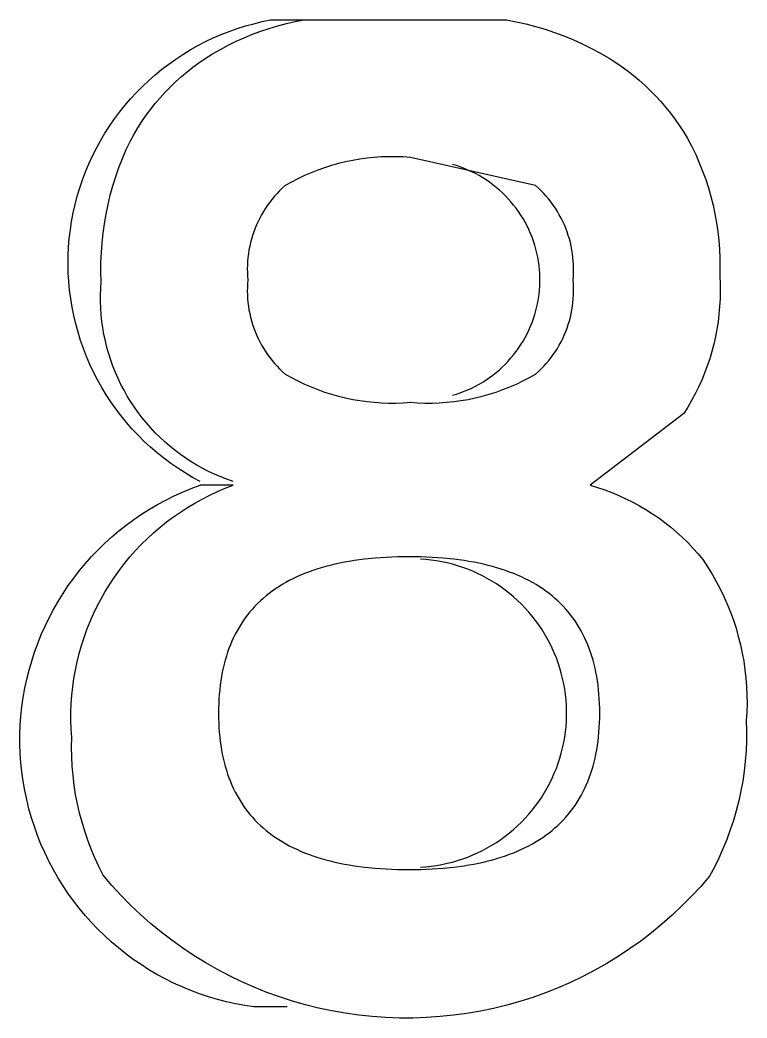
# Model space of a CAD drawing. Header units: millimetres. Extents: x -1480 to 5249, y -840 to 3860.
# Drawn here: x 2449.567 to 2450.886, y 3065.974 to 3067.786 of the extents above; entities that cross this region are included whole.
import ezdxf

# ---------------------------------------------------------------- set-up
doc = ezdxf.new("R2010")
doc.units = ezdxf.units.MM
doc.header["$MEASUREMENT"] = 0
doc.layers.add('Utwórz2D linie widoczne', color=7, linetype='Continuous', true_color=0x000000)

msp = doc.modelspace()

# ---------------------------------------------------------------- linework, layer by layer
at = {"layer": 'Utwórz2D linie widoczne'}
for p, q in [((2450.0065, 3067.7827), (2450.0218, 3067.7858)), ((2450.0218, 3067.7858), (2450.0819, 3067.7858)), ((2450.0661, 3067.7827), (2450.0819, 3067.7858)), ((2450.0819, 3067.7858), (2450.4495, 3067.7858)), ((2450.4495, 3067.7858), (2450.4672, 3067.7824)), ((2449.9466, 3067.765), (2449.9613, 3067.7702)), ((2449.9613, 3067.7702), (2449.9762, 3067.7749)), ((2449.9762, 3067.7749), (2449.9913, 3067.779)), ((2449.9913, 3067.779), (2450.0065, 3067.7827)), ((2450.0041, 3067.7653), (2450.0194, 3067.7705)), ((2450.0194, 3067.7705), (2450.0348, 3067.7751)), ((2450.0348, 3067.7751), (2450.0504, 3067.7791)), ((2450.0504, 3067.7791), (2450.0661, 3067.7827)), ((2450.4672, 3067.7824), (2450.4848, 3067.7785)), ((2450.4848, 3067.7785), (2450.5023, 3067.774)), ((2450.5023, 3067.774), (2450.5196, 3067.7689)), ((2450.5196, 3067.7689), (2450.5367, 3067.7632)), ((2449.9036, 3067.7464), (2449.9177, 3067.7531)), ((2449.9177, 3067.7531), (2449.932, 3067.7593)), ((2449.932, 3067.7593), (2449.9466, 3067.765)), ((2449.9594, 3067.747), (2449.9741, 3067.7536)), ((2449.9741, 3067.7536), (2449.989, 3067.7597)), ((2449.989, 3067.7597), (2450.0041, 3067.7653)), ((2450.5367, 3067.7632), (2450.5536, 3067.7569)), ((2450.5536, 3067.7569), (2450.5703, 3067.7501)), ((2450.5703, 3067.7501), (2450.5868, 3067.7427)), ((2449.8627, 3067.7233), (2449.8761, 3067.7315)), ((2449.8761, 3067.7315), (2449.8897, 3067.7392)), ((2449.8897, 3067.7392), (2449.9036, 3067.7464)), ((2449.9167, 3067.7243), (2449.9307, 3067.7323)), ((2449.9307, 3067.7323), (2449.9449, 3067.7399)), ((2449.9449, 3067.7399), (2449.9594, 3067.747)), ((2450.5868, 3067.7427), (2450.603, 3067.7348)), ((2450.603, 3067.7348), (2450.6189, 3067.7263)), ((2449.837, 3067.7057), (2449.8497, 3067.7147)), ((2449.8497, 3067.7147), (2449.8627, 3067.7233)), ((2449.8919, 3067.7081), (2449.9031, 3067.7158)), ((2449.9031, 3067.7158), (2449.9167, 3067.7243)), ((2450.6189, 3067.7263), (2450.6345, 3067.7173)), ((2450.6345, 3067.7173), (2450.6462, 3067.7098)), ((2449.8125, 3067.6863), (2449.8245, 3067.6962)), ((2449.8245, 3067.6962), (2449.837, 3067.7057)), ((2449.8703, 3067.6917), (2449.8809, 3067.7001)), ((2449.8809, 3067.7001), (2449.8919, 3067.7081)), ((2450.6462, 3067.7098), (2450.6576, 3067.702)), ((2450.6576, 3067.702), (2450.6688, 3067.6939)), ((2450.6688, 3067.6939), (2450.6797, 3067.6853)), ((2449.7894, 3067.6652), (2449.8007, 3067.6759)), ((2449.8007, 3067.6759), (2449.8125, 3067.6863)), ((2449.8498, 3067.6738), (2449.8599, 3067.6829)), ((2449.8599, 3067.6829), (2449.8703, 3067.6917)), ((2450.6797, 3067.6853), (2450.6903, 3067.6765)), ((2450.6903, 3067.6765), (2450.7006, 3067.6672)), ((2449.7784, 3067.6541), (2449.7894, 3067.6652)), ((2449.8306, 3067.6547), (2449.8401, 3067.6644)), ((2449.8401, 3067.6644), (2449.8498, 3067.6738)), ((2450.7006, 3067.6672), (2450.7106, 3067.6577)), ((2450.7106, 3067.6577), (2450.7203, 3067.6478)), ((2449.7576, 3067.6307), (2449.7678, 3067.6426)), ((2449.7678, 3067.6426), (2449.7784, 3067.6541)), ((2449.8127, 3067.6343), (2449.8215, 3067.6446)), ((2449.8215, 3067.6446), (2449.8306, 3067.6547)), ((2450.7203, 3067.6478), (2450.7297, 3067.6376)), ((2449.7479, 3067.6185), (2449.7576, 3067.6307)), ((2449.7962, 3067.6128), (2449.8043, 3067.6237)), ((2449.8043, 3067.6237), (2449.8127, 3067.6343)), ((2450.7297, 3067.6376), (2450.7387, 3067.6271)), ((2450.7387, 3067.6271), (2450.7474, 3067.6163)), ((2449.7297, 3067.5931), (2449.7385, 3067.606)), ((2449.7385, 3067.606), (2449.7479, 3067.6185)), ((2449.7885, 3067.6016), (2449.7962, 3067.6128)), ((2450.7474, 3067.6163), (2450.7557, 3067.6052)), ((2450.7557, 3067.6052), (2450.7636, 3067.5938)), ((2449.7212, 3067.58), (2449.7297, 3067.5931)), ((2449.7742, 3067.5785), (2449.7811, 3067.5902)), ((2449.7811, 3067.5902), (2449.7885, 3067.6016)), ((2450.7636, 3067.5938), (2450.7712, 3067.5822)), ((2449.7058, 3067.5528), (2449.7133, 3067.5665)), ((2449.7133, 3067.5665), (2449.7212, 3067.58)), ((2449.7601, 3067.5507), (2449.7676, 3067.5666)), ((2449.7676, 3067.5666), (2449.7742, 3067.5785)), ((2450.7712, 3067.5822), (2450.7784, 3067.5704)), ((2450.7784, 3067.5704), (2450.7859, 3067.5561)), ((2449.6988, 3067.5388), (2449.7058, 3067.5528)), ((2449.7532, 3067.5345), (2449.7601, 3067.5507)), ((2450.7859, 3067.5561), (2450.793, 3067.5414)), ((2449.6922, 3067.5246), (2449.6988, 3067.5388)), ((2449.7468, 3067.5181), (2449.7532, 3067.5345)), ((2450.1707, 3067.5308), (2450.1578, 3067.5281)), ((2450.1837, 3067.533), (2450.1707, 3067.5308)), ((2450.1967, 3067.5348), (2450.1837, 3067.533)), ((2450.2098, 3067.5362), (2450.1967, 3067.5348)), ((2450.2229, 3067.5371), (2450.2098, 3067.5362)), ((2450.236, 3067.5375), (2450.2229, 3067.5371)), ((2450.2492, 3067.5375), (2450.236, 3067.5375)), ((2450.2623, 3067.5371), (2450.2492, 3067.5375)), ((2450.2754, 3067.5362), (2450.2623, 3067.5371)), ((2450.5026, 3067.485), (2450.2754, 3067.5362)), ((2450.793, 3067.5414), (2450.7995, 3067.5266)), ((2449.6862, 3067.5102), (2449.6922, 3067.5246)), ((2449.741, 3067.5014), (2449.7468, 3067.5181)), ((2450.1075, 3067.5131), (2450.0953, 3067.5083)), ((2450.1199, 3067.5175), (2450.1075, 3067.5131)), ((2450.1324, 3067.5215), (2450.1199, 3067.5175)), ((2450.1451, 3067.525), (2450.1324, 3067.5215)), ((2450.1578, 3067.5281), (2450.1451, 3067.525)), ((2450.3588, 3067.5213), (2450.3515, 3067.5234)), ((2450.3659, 3067.5189), (2450.3588, 3067.5213)), ((2450.3729, 3067.5162), (2450.3659, 3067.5189)), ((2450.3799, 3067.5133), (2450.3729, 3067.5162)), ((2450.3867, 3067.5102), (2450.3799, 3067.5133)), ((2450.7995, 3067.5266), (2450.8056, 3067.5115)), ((2449.6757, 3067.4808), (2449.6807, 3067.4956)), ((2449.6807, 3067.4956), (2449.6862, 3067.5102)), ((2449.7357, 3067.4846), (2449.741, 3067.5014)), ((2450.0713, 3067.4974), (2450.0596, 3067.4914)), ((2450.0832, 3067.5031), (2450.0713, 3067.4974)), ((2450.0953, 3067.5083), (2450.0832, 3067.5031)), ((2450.3935, 3067.5068), (2450.3867, 3067.5102)), ((2450.4001, 3067.5032), (2450.3935, 3067.5068)), ((2450.4066, 3067.4994), (2450.4001, 3067.5032)), ((2450.4129, 3067.4954), (2450.4066, 3067.4994)), ((2450.4191, 3067.4911), (2450.4129, 3067.4954)), ((2450.8056, 3067.5115), (2450.8111, 3067.4963)), ((2450.8111, 3067.4963), (2450.8161, 3067.4809)), ((2449.6712, 3067.4658), (2449.6757, 3067.4808)), ((2449.731, 3067.4676), (2449.7357, 3067.4846)), ((2450.0382, 3067.4756), (2450.0335, 3067.4707)), ((2450.0431, 3067.4804), (2450.0382, 3067.4756)), ((2450.0482, 3067.485), (2450.0431, 3067.4804)), ((2450.0596, 3067.4914), (2450.0482, 3067.485)), ((2450.4252, 3067.4866), (2450.4191, 3067.4911)), ((2450.4311, 3067.4819), (2450.4252, 3067.4866)), ((2450.4368, 3067.477), (2450.4311, 3067.4819)), ((2450.4424, 3067.472), (2450.4368, 3067.477)), ((2450.5077, 3067.4804), (2450.5026, 3067.485)), ((2450.5126, 3067.4756), (2450.5077, 3067.4804)), ((2450.5173, 3067.4707), (2450.5126, 3067.4756)), ((2450.8161, 3067.4809), (2450.8206, 3067.4653)), ((2449.6673, 3067.4507), (2449.6712, 3067.4658)), ((2449.7269, 3067.4505), (2449.731, 3067.4676)), ((2450.0246, 3067.4604), (2450.0203, 3067.455)), ((2450.0289, 3067.4656), (2450.0246, 3067.4604)), ((2450.0335, 3067.4707), (2450.0289, 3067.4656)), ((2450.4477, 3067.4667), (2450.4424, 3067.472)), ((2450.4529, 3067.4613), (2450.4477, 3067.4667)), ((2450.4579, 3067.4556), (2450.4529, 3067.4613)), ((2450.5219, 3067.4656), (2450.5173, 3067.4707)), ((2450.5263, 3067.4604), (2450.5219, 3067.4656)), ((2450.5305, 3067.455), (2450.5263, 3067.4604)), ((2450.8206, 3067.4653), (2450.8245, 3067.4495)), ((2449.6638, 3067.4354), (2449.6673, 3067.4507)), ((2449.7233, 3067.4333), (2449.7269, 3067.4505)), ((2450.0125, 3067.4438), (2450.0088, 3067.4381)), ((2450.0163, 3067.4495), (2450.0125, 3067.4438)), ((2450.0203, 3067.455), (2450.0163, 3067.4495)), ((2450.4627, 3067.4498), (2450.4579, 3067.4556)), ((2450.4673, 3067.4439), (2450.4627, 3067.4498)), ((2450.4717, 3067.4378), (2450.4673, 3067.4439)), ((2450.5346, 3067.4495), (2450.5305, 3067.455)), ((2450.5384, 3067.4439), (2450.5346, 3067.4495)), ((2450.5421, 3067.4381), (2450.5384, 3067.4439)), ((2450.8245, 3067.4495), (2450.8279, 3067.4337)), ((2449.6609, 3067.4201), (2449.6638, 3067.4354)), ((2449.7203, 3067.4159), (2449.7233, 3067.4333)), ((2450.0022, 3067.4262), (2449.9991, 3067.42)), ((2450.0054, 3067.4322), (2450.0022, 3067.4262)), ((2450.0088, 3067.4381), (2450.0054, 3067.4322)), ((2450.4759, 3067.4315), (2450.4717, 3067.4378)), ((2450.4799, 3067.4251), (2450.4759, 3067.4315)), ((2450.4836, 3067.4185), (2450.4799, 3067.4251)), ((2450.5455, 3067.4322), (2450.5421, 3067.4381)), ((2450.5488, 3067.4262), (2450.5455, 3067.4322)), ((2450.5518, 3067.4201), (2450.5488, 3067.4262)), ((2450.8279, 3067.4337), (2450.8308, 3067.4177)), ((2449.6567, 3067.3891), (2449.6586, 3067.4046)), ((2449.6586, 3067.4046), (2449.6609, 3067.4201)), ((2449.7179, 3067.3984), (2449.7203, 3067.4159)), ((2449.9937, 3067.4075), (2449.9913, 3067.4011)), ((2449.9963, 3067.4138), (2449.9937, 3067.4075)), ((2449.9991, 3067.42), (2449.9963, 3067.4138)), ((2450.4871, 3067.4119), (2450.4836, 3067.4185)), ((2450.4904, 3067.4051), (2450.4871, 3067.4119)), ((2450.4934, 3067.3982), (2450.4904, 3067.4051)), ((2450.5547, 3067.4139), (2450.5518, 3067.4201)), ((2450.5573, 3067.4076), (2450.5547, 3067.4139)), ((2450.5597, 3067.4012), (2450.5573, 3067.4076)), ((2450.8308, 3067.4177), (2450.8331, 3067.4017)), ((2449.6555, 3067.3735), (2449.6567, 3067.3891)), ((2449.716, 3067.3809), (2449.7179, 3067.3984)), ((2449.9871, 3067.3881), (2449.9854, 3067.3815)), ((2449.9891, 3067.3947), (2449.9871, 3067.3881)), ((2449.9913, 3067.4011), (2449.9891, 3067.3947)), ((2450.4962, 3067.3912), (2450.4934, 3067.3982)), ((2450.4988, 3067.3841), (2450.4962, 3067.3912)), ((2450.5619, 3067.3947), (2450.5597, 3067.4012)), ((2450.5639, 3067.3882), (2450.5619, 3067.3947)), ((2450.5656, 3067.3816), (2450.5639, 3067.3882)), ((2450.8331, 3067.4017), (2450.8349, 3067.3855)), ((2450.8349, 3067.3855), (2450.8361, 3067.3694)), ((2449.6547, 3067.3579), (2449.6555, 3067.3735)), ((2449.7148, 3067.3633), (2449.716, 3067.3809)), ((2449.9826, 3067.3682), (2449.9815, 3067.3614)), ((2449.9839, 3067.3749), (2449.9826, 3067.3682)), ((2449.9854, 3067.3815), (2449.9839, 3067.3749)), ((2450.5011, 3067.377), (2450.4988, 3067.3841)), ((2450.5031, 3067.3697), (2450.5011, 3067.377)), ((2450.5049, 3067.3624), (2450.5031, 3067.3697)), ((2450.5671, 3067.3749), (2450.5656, 3067.3816)), ((2450.5684, 3067.3682), (2450.5671, 3067.3749)), ((2450.5695, 3067.3614), (2450.5684, 3067.3682)), ((2450.8361, 3067.3694), (2450.8368, 3067.3531)), ((2449.6545, 3067.3423), (2449.6547, 3067.3579)), ((2449.7141, 3067.3457), (2449.7148, 3067.3633)), ((2449.9807, 3067.3546), (2449.9801, 3067.3478)), ((2449.9815, 3067.3614), (2449.9807, 3067.3546)), ((2450.5065, 3067.3551), (2450.5049, 3067.3624)), ((2450.5078, 3067.3476), (2450.5065, 3067.3551)), ((2450.5703, 3067.3547), (2450.5695, 3067.3614)), ((2450.5709, 3067.3479), (2450.5703, 3067.3547)), ((2450.8368, 3067.3531), (2450.8369, 3067.3369)), ((2449.6549, 3067.3267), (2449.6545, 3067.3423)), ((2449.7141, 3067.3281), (2449.7141, 3067.3457)), ((2449.9797, 3067.341), (2449.9796, 3067.3342)), ((2449.9796, 3067.3342), (2449.9797, 3067.3274)), ((2449.9801, 3067.3478), (2449.9797, 3067.341)), ((2450.5088, 3067.3402), (2450.5078, 3067.3476)), ((2450.5096, 3067.3327), (2450.5088, 3067.3402)), ((2450.5101, 3067.3252), (2450.5096, 3067.3327)), ((2450.5713, 3067.341), (2450.5709, 3067.3479)), ((2450.5715, 3067.3342), (2450.5713, 3067.341)), ((2450.5714, 3067.3274), (2450.5715, 3067.3342)), ((2450.8369, 3067.3369), (2450.8365, 3067.3207)), ((2449.6558, 3067.311), (2449.6549, 3067.3267)), ((2449.7146, 3067.3105), (2449.7141, 3067.3281)), ((2449.9797, 3067.3274), (2449.98, 3067.3205)), ((2449.98, 3067.3205), (2449.9805, 3067.3137)), ((2449.9805, 3067.3137), (2449.98, 3067.3069)), ((2450.5104, 3067.3177), (2450.5101, 3067.3252)), ((2450.5104, 3067.3101), (2450.5104, 3067.3177)), ((2450.5705, 3067.3137), (2450.5711, 3067.3206)), ((2450.5711, 3067.3069), (2450.5705, 3067.3137)), ((2450.5711, 3067.3206), (2450.5714, 3067.3274)), ((2450.8365, 3067.3207), (2450.8372, 3067.3069)), ((2449.6572, 3067.2955), (2449.6558, 3067.311)), ((2449.6592, 3067.28), (2449.6572, 3067.2955)), ((2449.7134, 3067.2865), (2449.7138, 3067.2985)), ((2449.7138, 3067.2985), (2449.7146, 3067.3105)), ((2449.9797, 3067.3001), (2449.9796, 3067.2933)), ((2449.98, 3067.3069), (2449.9797, 3067.3001)), ((2450.5088, 3067.2876), (2450.5096, 3067.2951)), ((2450.5096, 3067.2951), (2450.5101, 3067.3026)), ((2450.5101, 3067.3026), (2450.5104, 3067.3101)), ((2450.5714, 3067.3001), (2450.5711, 3067.3069)), ((2450.5715, 3067.2933), (2450.5714, 3067.3001)), ((2450.8372, 3067.3069), (2450.8374, 3067.2931)), ((2449.6617, 3067.2646), (2449.6592, 3067.28)), ((2449.7134, 3067.2745), (2449.7134, 3067.2865)), ((2449.9796, 3067.2933), (2449.9797, 3067.2865)), ((2449.9797, 3067.2865), (2449.9801, 3067.2797)), ((2449.9801, 3067.2797), (2449.9807, 3067.2729)), ((2450.5065, 3067.2727), (2450.5078, 3067.2802)), ((2450.5078, 3067.2802), (2450.5088, 3067.2876)), ((2450.5703, 3067.2729), (2450.5709, 3067.2797)), ((2450.5709, 3067.2797), (2450.5713, 3067.2865)), ((2450.5713, 3067.2865), (2450.5715, 3067.2933)), ((2450.8371, 3067.2793), (2450.8364, 3067.2655)), ((2450.8374, 3067.2931), (2450.8371, 3067.2793)), ((2449.6648, 3067.2492), (2449.6617, 3067.2646)), ((2449.7138, 3067.2625), (2449.7134, 3067.2745)), ((2449.7147, 3067.2505), (2449.7138, 3067.2625)), ((2449.9807, 3067.2729), (2449.9815, 3067.2662)), ((2449.9815, 3067.2662), (2449.9826, 3067.2594)), ((2449.9826, 3067.2594), (2449.9839, 3067.2527)), ((2450.5011, 3067.2508), (2450.5031, 3067.2581)), ((2450.5031, 3067.2581), (2450.5049, 3067.2654)), ((2450.5049, 3067.2654), (2450.5065, 3067.2727)), ((2450.5671, 3067.2527), (2450.5684, 3067.2594)), ((2450.5684, 3067.2594), (2450.5695, 3067.2661)), ((2450.5695, 3067.2661), (2450.5703, 3067.2729)), ((2450.8364, 3067.2655), (2450.8352, 3067.2517)), ((2449.6684, 3067.234), (2449.6648, 3067.2492)), ((2449.7159, 3067.2385), (2449.7147, 3067.2505)), ((2449.9839, 3067.2527), (2449.9854, 3067.2461)), ((2449.9854, 3067.2461), (2449.9872, 3067.2395)), ((2450.4962, 3067.2366), (2450.4988, 3067.2437)), ((2450.4988, 3067.2437), (2450.5011, 3067.2508)), ((2450.5638, 3067.2395), (2450.5656, 3067.2461)), ((2450.5656, 3067.2461), (2450.5671, 3067.2527)), ((2450.8352, 3067.2517), (2450.8336, 3067.238)), ((2449.6725, 3067.2189), (2449.6684, 3067.234)), ((2449.7176, 3067.2266), (2449.7159, 3067.2385)), ((2449.7196, 3067.2148), (2449.7176, 3067.2266)), ((2449.9872, 3067.2395), (2449.9891, 3067.233)), ((2449.9891, 3067.233), (2449.9913, 3067.2265)), ((2449.9913, 3067.2265), (2449.9937, 3067.2201)), ((2450.4871, 3067.2159), (2450.4904, 3067.2227)), ((2450.4904, 3067.2227), (2450.4934, 3067.2296)), ((2450.4934, 3067.2296), (2450.4962, 3067.2366)), ((2450.5573, 3067.2201), (2450.5597, 3067.2265)), ((2450.5597, 3067.2265), (2450.5619, 3067.2329)), ((2450.5619, 3067.2329), (2450.5638, 3067.2395)), ((2450.8315, 3067.2243), (2450.8289, 3067.2108)), ((2450.8336, 3067.238), (2450.8315, 3067.2243)), ((2449.6771, 3067.204), (2449.6725, 3067.2189)), ((2449.6823, 3067.1893), (2449.6771, 3067.204)), ((2449.7221, 3067.2031), (2449.7196, 3067.2148)), ((2449.9937, 3067.2201), (2449.9963, 3067.2139)), ((2449.9963, 3067.2139), (2449.9991, 3067.2077)), ((2449.9991, 3067.2077), (2450.0022, 3067.2015)), ((2450.4799, 3067.2027), (2450.4836, 3067.2093)), ((2450.4836, 3067.2093), (2450.4871, 3067.2159)), ((2450.5487, 3067.2015), (2450.5518, 3067.2076)), ((2450.5518, 3067.2076), (2450.5546, 3067.2138)), ((2450.5546, 3067.2138), (2450.5573, 3067.2201)), ((2450.8289, 3067.2108), (2450.8259, 3067.1973)), ((2449.6879, 3067.1747), (2449.6823, 3067.1893)), ((2449.725, 3067.1914), (2449.7221, 3067.2031)), ((2449.7282, 3067.1798), (2449.725, 3067.1914)), ((2450.0022, 3067.2015), (2450.0054, 3067.1956)), ((2450.0054, 3067.1956), (2450.0089, 3067.1897)), ((2450.0089, 3067.1897), (2450.0125, 3067.1839)), ((2450.4673, 3067.1839), (2450.4717, 3067.1901)), ((2450.4717, 3067.1901), (2450.4759, 3067.1963)), ((2450.4759, 3067.1963), (2450.4799, 3067.2027)), ((2450.5384, 3067.1839), (2450.542, 3067.1896)), ((2450.542, 3067.1896), (2450.5455, 3067.1955)), ((2450.5455, 3067.1955), (2450.5487, 3067.2015)), ((2450.8259, 3067.1973), (2450.8224, 3067.1839)), ((2449.6941, 3067.1603), (2449.6879, 3067.1747)), ((2449.7319, 3067.1684), (2449.7282, 3067.1798)), ((2449.7359, 3067.1571), (2449.7319, 3067.1684)), ((2450.0125, 3067.1839), (2450.0163, 3067.1783)), ((2450.0163, 3067.1783), (2450.0204, 3067.1728)), ((2450.0204, 3067.1728), (2450.0246, 3067.1674)), ((2450.4529, 3067.1666), (2450.4579, 3067.1722)), ((2450.4579, 3067.1722), (2450.4627, 3067.178)), ((2450.4627, 3067.178), (2450.4673, 3067.1839)), ((2450.5263, 3067.1674), (2450.5305, 3067.1727)), ((2450.5305, 3067.1727), (2450.5346, 3067.1782)), ((2450.5346, 3067.1782), (2450.5384, 3067.1839)), ((2450.8184, 3067.1707), (2450.814, 3067.1576)), ((2450.8224, 3067.1839), (2450.8184, 3067.1707)), ((2449.7008, 3067.1462), (2449.6941, 3067.1603)), ((2449.7404, 3067.1459), (2449.7359, 3067.1571)), ((2450.0246, 3067.1674), (2450.029, 3067.1622)), ((2450.029, 3067.1622), (2450.0335, 3067.1571)), ((2450.0335, 3067.1571), (2450.0382, 3067.1522)), ((2450.0382, 3067.1522), (2450.0431, 3067.1475)), ((2450.4311, 3067.1459), (2450.4368, 3067.1508)), ((2450.4368, 3067.1508), (2450.4424, 3067.1558)), ((2450.4424, 3067.1558), (2450.4477, 3067.1611)), ((2450.4477, 3067.1611), (2450.4529, 3067.1666)), ((2450.5077, 3067.1475), (2450.5126, 3067.1522)), ((2450.5126, 3067.1522), (2450.5173, 3067.1571)), ((2450.5173, 3067.1571), (2450.5219, 3067.1622)), ((2450.5219, 3067.1622), (2450.5263, 3067.1674)), ((2450.814, 3067.1576), (2450.8092, 3067.1446)), ((2449.7079, 3067.1323), (2449.7008, 3067.1462)), ((2449.7156, 3067.1187), (2449.7079, 3067.1323)), ((2449.7452, 3067.1349), (2449.7404, 3067.1459)), ((2449.7504, 3067.1241), (2449.7452, 3067.1349)), ((2450.0431, 3067.1475), (2450.0482, 3067.1429)), ((2450.0482, 3067.1429), (2450.0596, 3067.1365)), ((2450.0596, 3067.1365), (2450.0713, 3067.1304)), ((2450.4066, 3067.1284), (2450.4129, 3067.1325)), ((2450.4129, 3067.1325), (2450.4191, 3067.1367)), ((2450.4191, 3067.1367), (2450.4252, 3067.1412)), ((2450.4252, 3067.1412), (2450.4311, 3067.1459)), ((2450.4795, 3067.1304), (2450.4912, 3067.1365)), ((2450.4912, 3067.1365), (2450.5026, 3067.1429)), ((2450.5026, 3067.1429), (2450.5077, 3067.1475)), ((2450.8039, 3067.1318), (2450.7982, 3067.1193)), ((2450.8092, 3067.1446), (2450.8039, 3067.1318)), ((2449.7237, 3067.1053), (2449.7156, 3067.1187)), ((2449.7559, 3067.1134), (2449.7504, 3067.1241)), ((2449.7618, 3067.103), (2449.7559, 3067.1134)), ((2450.0713, 3067.1304), (2450.0832, 3067.1248)), ((2450.0832, 3067.1248), (2450.0952, 3067.1195)), ((2450.0952, 3067.1195), (2450.1075, 3067.1147)), ((2450.1075, 3067.1147), (2450.1199, 3067.1103)), ((2450.3729, 3067.1116), (2450.3799, 3067.1145)), ((2450.3799, 3067.1145), (2450.3867, 3067.1176)), ((2450.3867, 3067.1176), (2450.3935, 3067.121)), ((2450.3935, 3067.121), (2450.4001, 3067.1246)), ((2450.4001, 3067.1246), (2450.4066, 3067.1284)), ((2450.431, 3067.1103), (2450.4433, 3067.1147)), ((2450.4433, 3067.1147), (2450.4556, 3067.1195)), ((2450.4556, 3067.1195), (2450.4676, 3067.1248)), ((2450.4676, 3067.1248), (2450.4795, 3067.1304)), ((2450.7982, 3067.1193), (2450.7921, 3067.1069)), ((2449.7322, 3067.0922), (2449.7237, 3067.1053)), ((2449.7681, 3067.0927), (2449.7618, 3067.103)), ((2450.1199, 3067.1103), (2450.1324, 3067.1063)), ((2450.1324, 3067.1063), (2450.145, 3067.1028)), ((2450.145, 3067.1028), (2450.1578, 3067.0997)), ((2450.1578, 3067.0997), (2450.1707, 3067.097)), ((2450.1707, 3067.097), (2450.1836, 3067.0948)), ((2450.3515, 3067.1044), (2450.3588, 3067.1065)), ((2450.3588, 3067.1065), (2450.3659, 3067.1089)), ((2450.3659, 3067.1089), (2450.3729, 3067.1116)), ((2450.3672, 3067.0948), (2450.3801, 3067.097)), ((2450.3801, 3067.097), (2450.393, 3067.0997)), ((2450.393, 3067.0997), (2450.4058, 3067.1028)), ((2450.4058, 3067.1028), (2450.4184, 3067.1063)), ((2450.4184, 3067.1063), (2450.431, 3067.1103)), ((2450.7921, 3067.1069), (2450.7856, 3067.0947)), ((2449.7412, 3067.0795), (2449.7322, 3067.0922)), ((2449.7507, 3067.067), (2449.7412, 3067.0795)), ((2449.7747, 3067.0827), (2449.7681, 3067.0927)), ((2449.7817, 3067.0729), (2449.7747, 3067.0827)), ((2450.1836, 3067.0948), (2450.1967, 3067.093)), ((2450.1967, 3067.093), (2450.2097, 3067.0916)), ((2450.2097, 3067.0916), (2450.2229, 3067.0907)), ((2450.2229, 3067.0907), (2450.236, 3067.0903)), ((2450.236, 3067.0903), (2450.2492, 3067.0903)), ((2450.2492, 3067.0903), (2450.2623, 3067.0907)), ((2450.2623, 3067.0907), (2450.2754, 3067.0917)), ((2450.2754, 3067.0917), (2450.2885, 3067.0907)), ((2450.2885, 3067.0907), (2450.3017, 3067.0903)), ((2450.3017, 3067.0903), (2450.3148, 3067.0903)), ((2450.3148, 3067.0903), (2450.3279, 3067.0907)), ((2450.3279, 3067.0907), (2450.3411, 3067.0916)), ((2450.3411, 3067.0916), (2450.3541, 3067.093)), ((2450.3541, 3067.093), (2450.3672, 3067.0948)), ((2450.7786, 3067.0828), (2450.7713, 3067.0711)), ((2450.7856, 3067.0947), (2450.7786, 3067.0828)), ((2449.7606, 3067.0549), (2449.7507, 3067.067)), ((2449.789, 3067.0633), (2449.7817, 3067.0729)), ((2449.7966, 3067.0541), (2449.789, 3067.0633)), ((2450.7713, 3067.0711), (2450.6018, 3066.941)), ((2449.7709, 3067.0431), (2449.7606, 3067.0549)), ((2449.7816, 3067.0318), (2449.7709, 3067.0431)), ((2449.8045, 3067.045), (2449.7966, 3067.0541)), ((2449.8127, 3067.0363), (2449.8045, 3067.045)), ((2449.7927, 3067.0207), (2449.7816, 3067.0318)), ((2449.8212, 3067.0278), (2449.8127, 3067.0363)), ((2449.83, 3067.0196), (2449.8212, 3067.0278)), ((2449.8041, 3067.0101), (2449.7927, 3067.0207)), ((2449.816, 3066.9999), (2449.8041, 3067.0101)), ((2449.8391, 3067.0118), (2449.83, 3067.0196)), ((2449.8485, 3067.0042), (2449.8391, 3067.0118)), ((2449.8282, 3066.9901), (2449.816, 3066.9999)), ((2449.8407, 3066.9808), (2449.8282, 3066.9901)), ((2449.8581, 3066.997), (2449.8485, 3067.0042)), ((2449.8679, 3066.9901), (2449.8581, 3066.997)), ((2449.878, 3066.9836), (2449.8679, 3066.9901)), ((2449.8535, 3066.9718), (2449.8407, 3066.9808)), ((2449.8666, 3066.9634), (2449.8535, 3066.9718)), ((2449.8882, 3066.9773), (2449.878, 3066.9836)), ((2449.8987, 3066.9715), (2449.8882, 3066.9773)), ((2449.9094, 3066.966), (2449.8987, 3066.9715)), ((2449.8801, 3066.9554), (2449.8666, 3066.9634)), ((2449.8938, 3066.9478), (2449.8801, 3066.9554)), ((2449.9203, 3066.9609), (2449.9094, 3066.966)), ((2449.9313, 3066.9562), (2449.9203, 3066.9609)), ((2449.9425, 3066.9518), (2449.9313, 3066.9562)), ((2449.9539, 3066.9478), (2449.9425, 3066.9518)), ((2449.8622, 3066.9286), (2449.8779, 3066.9351)), ((2449.8779, 3066.9351), (2449.8938, 3066.941)), ((2449.9539, 3066.941), (2449.8938, 3066.941)), ((2449.9254, 3066.9295), (2449.9395, 3066.9355)), ((2449.9395, 3066.9355), (2449.9539, 3066.941)), ((2450.6018, 3066.941), (2450.615, 3066.937)), ((2450.615, 3066.937), (2450.6281, 3066.9326)), ((2450.6281, 3066.9326), (2450.6411, 3066.9277)), ((2449.8166, 3066.906), (2449.8315, 3066.9141)), ((2449.8315, 3066.9141), (2449.8467, 3066.9216)), ((2449.8467, 3066.9216), (2449.8622, 3066.9286)), ((2449.8843, 3066.9086), (2449.8977, 3066.916)), ((2449.8977, 3066.916), (2449.9114, 3066.923)), ((2449.9114, 3066.923), (2449.9254, 3066.9295)), ((2450.6411, 3066.9277), (2450.6538, 3066.9224)), ((2450.6538, 3066.9224), (2450.6664, 3066.9166)), ((2450.6664, 3066.9166), (2450.6787, 3066.9105)), ((2449.7876, 3066.8883), (2449.8019, 3066.8974)), ((2449.8019, 3066.8974), (2449.8166, 3066.906)), ((2449.8582, 3066.8924), (2449.8711, 3066.9007)), ((2449.8711, 3066.9007), (2449.8843, 3066.9086)), ((2450.6787, 3066.9105), (2450.6909, 3066.9039)), ((2450.6909, 3066.9039), (2450.7028, 3066.8968)), ((2450.7028, 3066.8968), (2450.7145, 3066.8894)), ((2449.7599, 3066.8687), (2449.7736, 3066.8788)), ((2449.7736, 3066.8788), (2449.7876, 3066.8883)), ((2449.8332, 3066.8744), (2449.8455, 3066.8836)), ((2449.8455, 3066.8836), (2449.8582, 3066.8924)), ((2450.7145, 3066.8894), (2450.7258, 3066.8816)), ((2450.7258, 3066.8816), (2450.737, 3066.8734)), ((2449.7466, 3066.8582), (2449.7599, 3066.8687)), ((2449.8096, 3066.8548), (2449.8212, 3066.8648)), ((2449.8212, 3066.8648), (2449.8332, 3066.8744)), ((2450.737, 3066.8734), (2450.7478, 3066.8648)), ((2450.7478, 3066.8648), (2450.7583, 3066.8558)), ((2449.7211, 3066.8358), (2449.7337, 3066.8472)), ((2449.7337, 3066.8472), (2449.7466, 3066.8582)), ((2449.7873, 3066.8335), (2449.7983, 3066.8443)), ((2449.7983, 3066.8443), (2449.8096, 3066.8548)), ((2450.7583, 3066.8558), (2450.7686, 3066.8465)), ((2450.7686, 3066.8465), (2450.7785, 3066.8369)), ((2449.6972, 3066.8117), (2449.709, 3066.8239)), ((2449.709, 3066.8239), (2449.7211, 3066.8358)), ((2449.7768, 3066.8224), (2449.7873, 3066.8335)), ((2450.7785, 3066.8369), (2450.788, 3066.8269)), ((2450.788, 3066.8269), (2450.7972, 3066.8166)), ((2449.6859, 3066.799), (2449.6972, 3066.8117)), ((2449.7568, 3066.799), (2449.7666, 3066.8108)), ((2449.7666, 3066.8108), (2449.7768, 3066.8224)), ((2450.192, 3066.8068), (2450.1735, 3066.8043)), ((2450.2113, 3066.8087), (2450.192, 3066.8068)), ((2450.2312, 3066.8101), (2450.2113, 3066.8087)), ((2450.2518, 3066.811), (2450.2312, 3066.8101)), ((2450.2731, 3066.8112), (2450.2518, 3066.811)), ((2450.2944, 3066.811), (2450.2731, 3066.8112)), ((2450.3037, 3066.8061), (2450.2939, 3066.8068)), ((2450.315, 3066.8101), (2450.2944, 3066.811)), ((2450.3134, 3066.8051), (2450.3037, 3066.8061)), ((2450.323, 3066.8037), (2450.3134, 3066.8051)), ((2450.3349, 3066.8087), (2450.315, 3066.8101)), ((2450.3541, 3066.8068), (2450.3349, 3066.8087)), ((2450.3727, 3066.8043), (2450.3541, 3066.8068)), ((2450.7972, 3066.8166), (2450.8061, 3066.806)), ((2450.8061, 3066.806), (2450.8146, 3066.7931)), ((2449.6751, 3066.786), (2449.6859, 3066.799)), ((2449.7475, 3066.7868), (2449.7568, 3066.799)), ((2450.1059, 3066.7888), (2450.0982, 3066.7862)), ((2450.1138, 3066.7912), (2450.1059, 3066.7888)), ((2450.1218, 3066.7935), (2450.1138, 3066.7912)), ((2450.13, 3066.7956), (2450.1218, 3066.7935)), ((2450.1383, 3066.7976), (2450.13, 3066.7956)), ((2450.1469, 3066.7995), (2450.1383, 3066.7976)), ((2450.1556, 3066.8012), (2450.1469, 3066.7995)), ((2450.1644, 3066.8028), (2450.1556, 3066.8012)), ((2450.1735, 3066.8043), (2450.1644, 3066.8028)), ((2450.3326, 3066.802), (2450.323, 3066.8037)), ((2450.3422, 3066.8), (2450.3326, 3066.802)), ((2450.3517, 3066.7976), (2450.3422, 3066.8)), ((2450.361, 3066.7949), (2450.3517, 3066.7976)), ((2450.3703, 3066.7919), (2450.361, 3066.7949)), ((2450.3795, 3066.7885), (2450.3703, 3066.7919)), ((2450.3817, 3066.8028), (2450.3727, 3066.8043)), ((2450.3885, 3066.7848), (2450.3795, 3066.7885)), ((2450.3906, 3066.8012), (2450.3817, 3066.8028)), ((2450.3993, 3066.7995), (2450.3906, 3066.8012)), ((2450.4078, 3066.7976), (2450.3993, 3066.7995)), ((2450.4162, 3066.7956), (2450.4078, 3066.7976)), ((2450.4244, 3066.7935), (2450.4162, 3066.7956)), ((2450.4324, 3066.7912), (2450.4244, 3066.7935)), ((2450.4402, 3066.7888), (2450.4324, 3066.7912)), ((2450.4479, 3066.7862), (2450.4402, 3066.7888)), ((2450.8146, 3066.7931), (2450.8226, 3066.7799)), ((2449.6547, 3066.7588), (2449.6647, 3066.7726)), ((2449.6647, 3066.7726), (2449.6751, 3066.786)), ((2449.7301, 3066.7614), (2449.7386, 3066.7743)), ((2449.7386, 3066.7743), (2449.7475, 3066.7868)), ((2450.0623, 3066.7713), (2450.0557, 3066.7679)), ((2450.0692, 3066.7745), (2450.0623, 3066.7713)), ((2450.0762, 3066.7777), (2450.0692, 3066.7745)), ((2450.0834, 3066.7807), (2450.0762, 3066.7777)), ((2450.0907, 3066.7835), (2450.0834, 3066.7807)), ((2450.0982, 3066.7862), (2450.0907, 3066.7835)), ((2450.3974, 3066.7809), (2450.3885, 3066.7848)), ((2450.4062, 3066.7766), (2450.3974, 3066.7809)), ((2450.4148, 3066.772), (2450.4062, 3066.7766)), ((2450.4233, 3066.7671), (2450.4148, 3066.772)), ((2450.4554, 3066.7835), (2450.4479, 3066.7862)), ((2450.4628, 3066.7807), (2450.4554, 3066.7835)), ((2450.4699, 3066.7777), (2450.4628, 3066.7807)), ((2450.4769, 3066.7745), (2450.4699, 3066.7777)), ((2450.4838, 3066.7713), (2450.4769, 3066.7745)), ((2450.4905, 3066.7679), (2450.4838, 3066.7713)), ((2450.8226, 3066.7799), (2450.8303, 3066.7665)), ((2449.6453, 3066.7447), (2449.6547, 3066.7588)), ((2449.722, 3066.7484), (2449.7301, 3066.7614)), ((2450.0307, 3066.7529), (2450.0249, 3066.7488)), ((2450.0367, 3066.7569), (2450.0307, 3066.7529)), ((2450.0429, 3066.7607), (2450.0367, 3066.7569)), ((2450.0492, 3066.7644), (2450.0429, 3066.7607)), ((2450.0557, 3066.7679), (2450.0492, 3066.7644)), ((2450.4315, 3066.7619), (2450.4233, 3066.7671)), ((2450.4396, 3066.7564), (2450.4315, 3066.7619)), ((2450.4475, 3066.7507), (2450.4396, 3066.7564)), ((2450.4552, 3066.7447), (2450.4475, 3066.7507)), ((2450.497, 3066.7644), (2450.4905, 3066.7679)), ((2450.5033, 3066.7607), (2450.497, 3066.7644)), ((2450.5094, 3066.7569), (2450.5033, 3066.7607)), ((2450.5154, 3066.7529), (2450.5094, 3066.7569)), ((2450.5213, 3066.7488), (2450.5154, 3066.7529)), ((2450.8303, 3066.7665), (2450.8374, 3066.7529)), ((2450.8374, 3066.7529), (2450.8441, 3066.739)), ((2449.6363, 3066.7303), (2449.6453, 3066.7447)), ((2449.7073, 3066.7214), (2449.7144, 3066.735)), ((2449.7144, 3066.735), (2449.722, 3066.7484)), ((2450.0084, 3066.7357), (2450.0033, 3066.7311)), ((2450.0137, 3066.7402), (2450.0084, 3066.7357)), ((2450.0192, 3066.7446), (2450.0137, 3066.7402)), ((2450.0249, 3066.7488), (2450.0192, 3066.7446)), ((2450.4627, 3066.7384), (2450.4552, 3066.7447)), ((2450.4699, 3066.7319), (2450.4627, 3066.7384)), ((2450.5269, 3066.7446), (2450.5213, 3066.7488)), ((2450.5324, 3066.7402), (2450.5269, 3066.7446)), ((2450.5377, 3066.7357), (2450.5324, 3066.7402)), ((2450.5429, 3066.7311), (2450.5377, 3066.7357)), ((2450.8441, 3066.739), (2450.8503, 3066.7249)), ((2449.62, 3066.7006), (2449.6279, 3066.7156)), ((2449.6279, 3066.7156), (2449.6363, 3066.7303)), ((2449.7006, 3066.7075), (2449.7073, 3066.7214)), ((2449.9888, 3066.7163), (2449.9844, 3066.7111)), ((2449.9935, 3066.7214), (2449.9888, 3066.7163)), ((2449.9983, 3066.7263), (2449.9935, 3066.7214)), ((2450.0033, 3066.7311), (2449.9983, 3066.7263)), ((2450.4769, 3066.7251), (2450.4699, 3066.7319)), ((2450.4837, 3066.7181), (2450.4769, 3066.7251)), ((2450.4902, 3066.7108), (2450.4837, 3066.7181)), ((2450.5479, 3066.7263), (2450.5429, 3066.7311)), ((2450.5527, 3066.7214), (2450.5479, 3066.7263)), ((2450.5573, 3066.7163), (2450.5527, 3066.7214)), ((2450.5618, 3066.7111), (2450.5573, 3066.7163)), ((2450.8503, 3066.7249), (2450.8561, 3066.7106)), ((2449.6126, 3066.6853), (2449.62, 3066.7006)), ((2449.6944, 3066.6934), (2449.7006, 3066.7075)), ((2449.9759, 3066.7003), (2449.972, 3066.6947)), ((2449.9801, 3066.7058), (2449.9759, 3066.7003)), ((2449.9844, 3066.7111), (2449.9801, 3066.7058)), ((2450.4965, 3066.7033), (2450.4902, 3066.7108)), ((2450.5025, 3066.6956), (2450.4965, 3066.7033)), ((2450.5661, 3066.7058), (2450.5618, 3066.7111)), ((2450.5702, 3066.7003), (2450.5661, 3066.7058)), ((2450.5742, 3066.6947), (2450.5702, 3066.7003)), ((2450.8561, 3066.7106), (2450.8613, 3066.6961)), ((2449.6057, 3066.6698), (2449.6126, 3066.6853)), ((2449.6835, 3066.6647), (2449.6887, 3066.6792)), ((2449.6887, 3066.6792), (2449.6944, 3066.6934)), ((2449.9645, 3066.683), (2449.9611, 3066.677)), ((2449.9682, 3066.6889), (2449.9645, 3066.683)), ((2449.972, 3066.6947), (2449.9682, 3066.6889)), ((2450.5082, 3066.6877), (2450.5025, 3066.6956)), ((2450.5137, 3066.6796), (2450.5082, 3066.6877)), ((2450.5189, 3066.6713), (2450.5137, 3066.6796)), ((2450.578, 3066.6889), (2450.5742, 3066.6947)), ((2450.5816, 3066.683), (2450.578, 3066.6889)), ((2450.5851, 3066.677), (2450.5816, 3066.683)), ((2450.8613, 3066.6961), (2450.8661, 3066.6814)), ((2450.8661, 3066.6814), (2450.8703, 3066.6666)), ((2449.5994, 3066.654), (2449.6057, 3066.6698)), ((2449.6788, 3066.6501), (2449.6835, 3066.6647)), ((2449.9547, 3066.6645), (2449.9517, 3066.6581)), ((2449.9578, 3066.6708), (2449.9547, 3066.6645)), ((2449.9611, 3066.677), (2449.9578, 3066.6708)), ((2450.5237, 3066.6629), (2450.5189, 3066.6713)), ((2450.5283, 3066.6543), (2450.5237, 3066.6629)), ((2450.5884, 3066.6708), (2450.5851, 3066.677)), ((2450.5915, 3066.6645), (2450.5884, 3066.6708)), ((2450.5945, 3066.6581), (2450.5915, 3066.6645)), ((2450.8703, 3066.6666), (2450.8741, 3066.6516)), ((2449.5936, 3066.6381), (2449.5994, 3066.654)), ((2449.6746, 3066.6353), (2449.6788, 3066.6501)), ((2449.9463, 3066.6447), (2449.9439, 3066.6379)), ((2449.9489, 3066.6515), (2449.9463, 3066.6447)), ((2449.9517, 3066.6581), (2449.9489, 3066.6515)), ((2450.5326, 3066.6455), (2450.5283, 3066.6543)), ((2450.5365, 3066.6366), (2450.5326, 3066.6455)), ((2450.5972, 3066.6515), (2450.5945, 3066.6581)), ((2450.5999, 3066.6447), (2450.5972, 3066.6515)), ((2450.6023, 3066.6379), (2450.5999, 3066.6447)), ((2450.8741, 3066.6516), (2450.8774, 3066.6365)), ((2449.5884, 3066.6219), (2449.5936, 3066.6381)), ((2449.6709, 3066.6203), (2449.6746, 3066.6353)), ((2449.9416, 3066.6309), (2449.9395, 3066.6237)), ((2449.9439, 3066.6379), (2449.9416, 3066.6309)), ((2450.5402, 3066.6275), (2450.5365, 3066.6366)), ((2450.5435, 3066.6184), (2450.5402, 3066.6275)), ((2450.6046, 3066.6309), (2450.6023, 3066.6379)), ((2450.6067, 3066.6237), (2450.6046, 3066.6309)), ((2450.8774, 3066.6365), (2450.8801, 3066.6214)), ((2449.5837, 3066.6056), (2449.5884, 3066.6219)), ((2449.6678, 3066.6053), (2449.6709, 3066.6203)), ((2449.9358, 3066.609), (2449.9342, 3066.6015)), ((2449.9376, 3066.6165), (2449.9358, 3066.609)), ((2449.9395, 3066.6237), (2449.9376, 3066.6165)), ((2450.5465, 3066.6091), (2450.5435, 3066.6184)), ((2450.5492, 3066.5997), (2450.5465, 3066.6091)), ((2450.6086, 3066.6165), (2450.6067, 3066.6237)), ((2450.6104, 3066.609), (2450.6086, 3066.6165)), ((2450.612, 3066.6015), (2450.6104, 3066.609)), ((2450.8801, 3066.6214), (2450.8823, 3066.6061)), ((2450.8823, 3066.6061), (2450.8841, 3066.5908)), ((2449.5761, 3066.5725), (2449.5796, 3066.5891)), ((2449.5796, 3066.5891), (2449.5837, 3066.6056)), ((2449.663, 3066.5749), (2449.6651, 3066.5902)), ((2449.6651, 3066.5902), (2449.6678, 3066.6053)), ((2449.9327, 3066.5938), (2449.9315, 3066.5859)), ((2449.9342, 3066.6015), (2449.9327, 3066.5938)), ((2450.5516, 3066.5902), (2450.5492, 3066.5997)), ((2450.5536, 3066.5807), (2450.5516, 3066.5902)), ((2450.6135, 3066.5938), (2450.612, 3066.6015)), ((2450.6147, 3066.5859), (2450.6135, 3066.5938)), ((2450.8841, 3066.5908), (2450.8852, 3066.5754)), ((2449.5731, 3066.5558), (2449.5761, 3066.5725)), ((2449.6614, 3066.5597), (2449.663, 3066.5749)), ((2449.9295, 3066.5699), (2449.9287, 3066.5616)), ((2449.9304, 3066.578), (2449.9295, 3066.5699)), ((2449.9315, 3066.5859), (2449.9304, 3066.578)), ((2450.5553, 3066.5711), (2450.5536, 3066.5807)), ((2450.5567, 3066.5614), (2450.5553, 3066.5711)), ((2450.6158, 3066.578), (2450.6147, 3066.5859)), ((2450.6167, 3066.5699), (2450.6158, 3066.578)), ((2450.6175, 3066.5616), (2450.6167, 3066.5699)), ((2450.8852, 3066.5754), (2450.8859, 3066.56)), ((2449.5708, 3066.539), (2449.5731, 3066.5558)), ((2449.6603, 3066.5443), (2449.6614, 3066.5597)), ((2449.9281, 3066.5532), (2449.9277, 3066.5447)), ((2449.9287, 3066.5616), (2449.9281, 3066.5532)), ((2450.5577, 3066.5517), (2450.5567, 3066.5614)), ((2450.5584, 3066.5419), (2450.5577, 3066.5517)), ((2450.6181, 3066.5532), (2450.6175, 3066.5616)), ((2450.6185, 3066.5447), (2450.6181, 3066.5532)), ((2450.8859, 3066.56), (2450.8861, 3066.5446)), ((2449.569, 3066.5221), (2449.5708, 3066.539)), ((2449.6597, 3066.529), (2449.6603, 3066.5443)), ((2449.9274, 3066.536), (2449.9273, 3066.5272)), ((2449.9277, 3066.5447), (2449.9274, 3066.536)), ((2450.5587, 3066.5322), (2450.5584, 3066.5419)), ((2450.6188, 3066.536), (2450.6185, 3066.5447)), ((2450.6189, 3066.5272), (2450.6188, 3066.536)), ((2450.8861, 3066.5446), (2450.8857, 3066.5292)), ((2449.5678, 3066.5052), (2449.569, 3066.5221)), ((2449.6597, 3066.5136), (2449.6597, 3066.529)), ((2449.9273, 3066.5272), (2449.9274, 3066.5184)), ((2449.9274, 3066.5184), (2449.9277, 3066.5098)), ((2450.5584, 3066.5127), (2450.5587, 3066.5224)), ((2450.5587, 3066.5224), (2450.5587, 3066.5322)), ((2450.6185, 3066.5098), (2450.6188, 3066.5184)), ((2450.6188, 3066.5184), (2450.6189, 3066.5272)), ((2450.8857, 3066.5292), (2450.8848, 3066.5138)), ((2449.5672, 3066.4882), (2449.5678, 3066.5052)), ((2449.6602, 3066.4982), (2449.6597, 3066.5136)), ((2449.6612, 3066.4829), (2449.6602, 3066.4982)), ((2449.9277, 3066.5098), (2449.9281, 3066.5013)), ((2449.9281, 3066.5013), (2449.9287, 3066.4929)), ((2450.5567, 3066.4932), (2450.5577, 3066.5029)), ((2450.5577, 3066.5029), (2450.5584, 3066.5127)), ((2450.6175, 3066.4929), (2450.6181, 3066.5013)), ((2450.6181, 3066.5013), (2450.6185, 3066.5098)), ((2450.8848, 3066.5138), (2450.8853, 3066.4954)), ((2449.5672, 3066.4713), (2449.5672, 3066.4882)), ((2449.6609, 3066.4656), (2449.6612, 3066.4829)), ((2449.9287, 3066.4929), (2449.9295, 3066.4846)), ((2449.9295, 3066.4846), (2449.9304, 3066.4765)), ((2450.5536, 3066.474), (2450.5553, 3066.4836)), ((2450.5553, 3066.4836), (2450.5567, 3066.4932)), ((2450.6158, 3066.4765), (2450.6167, 3066.4846)), ((2450.6167, 3066.4846), (2450.6175, 3066.4929)), ((2450.8853, 3066.4954), (2450.8852, 3066.4771)), ((2449.5678, 3066.4543), (2449.5672, 3066.4713)), ((2449.6612, 3066.4484), (2449.6609, 3066.4656)), ((2449.9304, 3066.4765), (2449.9315, 3066.4686)), ((2449.9315, 3066.4686), (2449.9327, 3066.4607)), ((2450.5492, 3066.4549), (2450.5516, 3066.4644)), ((2450.5516, 3066.4644), (2450.5536, 3066.474)), ((2450.6135, 3066.4607), (2450.6147, 3066.4686)), ((2450.6147, 3066.4686), (2450.6158, 3066.4765)), ((2450.8852, 3066.4771), (2450.8844, 3066.4587)), ((2449.5689, 3066.4374), (2449.5678, 3066.4543)), ((2449.662, 3066.4311), (2449.6612, 3066.4484)), ((2449.9327, 3066.4607), (2449.9342, 3066.4531)), ((2449.9342, 3066.4531), (2449.9358, 3066.4455)), ((2449.9358, 3066.4455), (2449.9376, 3066.4381)), ((2450.5435, 3066.4363), (2450.5465, 3066.4456)), ((2450.5465, 3066.4456), (2450.5492, 3066.4549)), ((2450.6086, 3066.4381), (2450.6104, 3066.4455)), ((2450.6104, 3066.4455), (2450.612, 3066.4531)), ((2450.612, 3066.4531), (2450.6135, 3066.4607)), ((2450.8844, 3066.4587), (2450.883, 3066.4404)), ((2449.5707, 3066.4205), (2449.5689, 3066.4374)), ((2449.6635, 3066.414), (2449.662, 3066.4311)), ((2449.9376, 3066.4381), (2449.9395, 3066.4308)), ((2449.9395, 3066.4308), (2449.9416, 3066.4237)), ((2450.5365, 3066.4181), (2450.5402, 3066.4271)), ((2450.5402, 3066.4271), (2450.5435, 3066.4363)), ((2450.6046, 3066.4237), (2450.6067, 3066.4308)), ((2450.6067, 3066.4308), (2450.6086, 3066.4381)), ((2450.883, 3066.4404), (2450.881, 3066.4222)), ((2449.573, 3066.4037), (2449.5707, 3066.4205)), ((2449.6656, 3066.3968), (2449.6635, 3066.414)), ((2449.9416, 3066.4237), (2449.9439, 3066.4167)), ((2449.9439, 3066.4167), (2449.9463, 3066.4098)), ((2449.9463, 3066.4098), (2449.9489, 3066.4031)), ((2450.5283, 3066.4004), (2450.5326, 3066.4091)), ((2450.5326, 3066.4091), (2450.5365, 3066.4181)), ((2450.5972, 3066.4031), (2450.5999, 3066.4098)), ((2450.5999, 3066.4098), (2450.6023, 3066.4167)), ((2450.6023, 3066.4167), (2450.6046, 3066.4237)), ((2450.881, 3066.4222), (2450.8783, 3066.404)), ((2449.5759, 3066.387), (2449.573, 3066.4037)), ((2449.6682, 3066.3798), (2449.6656, 3066.3968)), ((2449.9489, 3066.4031), (2449.9517, 3066.3965)), ((2449.9517, 3066.3965), (2449.9547, 3066.3901)), ((2449.9547, 3066.3901), (2449.9578, 3066.3838)), ((2450.5189, 3066.3833), (2450.5237, 3066.3917)), ((2450.5237, 3066.3917), (2450.5283, 3066.4004)), ((2450.5884, 3066.3838), (2450.5915, 3066.3901)), ((2450.5915, 3066.3901), (2450.5945, 3066.3965)), ((2450.5945, 3066.3965), (2450.5972, 3066.4031)), ((2450.8783, 3066.404), (2450.8751, 3066.386)), ((2449.5794, 3066.3703), (2449.5759, 3066.387)), ((2449.5834, 3066.3539), (2449.5794, 3066.3703)), ((2449.6715, 3066.3628), (2449.6682, 3066.3798)), ((2449.9578, 3066.3838), (2449.9611, 3066.3776)), ((2449.9611, 3066.3776), (2449.9645, 3066.3716)), ((2449.9645, 3066.3716), (2449.9682, 3066.3657)), ((2450.5082, 3066.3669), (2450.5137, 3066.375)), ((2450.5137, 3066.375), (2450.5189, 3066.3833)), ((2450.578, 3066.3657), (2450.5816, 3066.3716)), ((2450.5816, 3066.3716), (2450.5851, 3066.3776)), ((2450.5851, 3066.3776), (2450.5884, 3066.3838)), ((2450.8751, 3066.386), (2450.8711, 3066.368)), ((2449.5881, 3066.3375), (2449.5834, 3066.3539)), ((2449.6753, 3066.346), (2449.6715, 3066.3628)), ((2449.9682, 3066.3657), (2449.972, 3066.3599)), ((2449.972, 3066.3599), (2449.9759, 3066.3543)), ((2449.9759, 3066.3543), (2449.9801, 3066.3489)), ((2450.4965, 3066.3513), (2450.5025, 3066.359)), ((2450.5025, 3066.359), (2450.5082, 3066.3669)), ((2450.5661, 3066.3489), (2450.5702, 3066.3543)), ((2450.5702, 3066.3543), (2450.5742, 3066.3599)), ((2450.5742, 3066.3599), (2450.578, 3066.3657)), ((2450.8711, 3066.368), (2450.8666, 3066.3502)), ((2449.5933, 3066.3214), (2449.5881, 3066.3375)), ((2449.6797, 3066.3293), (2449.6753, 3066.346)), ((2449.9801, 3066.3489), (2449.9844, 3066.3435)), ((2449.9844, 3066.3435), (2449.9888, 3066.3383)), ((2449.9888, 3066.3383), (2449.9935, 3066.3333)), ((2450.4769, 3066.3295), (2450.4837, 3066.3366)), ((2450.4837, 3066.3366), (2450.4902, 3066.3438)), ((2450.4902, 3066.3438), (2450.4965, 3066.3513)), ((2450.5527, 3066.3333), (2450.5573, 3066.3383)), ((2450.5573, 3066.3383), (2450.5618, 3066.3435)), ((2450.5618, 3066.3435), (2450.5661, 3066.3489)), ((2450.8666, 3066.3502), (2450.8615, 3066.3326)), ((2449.599, 3066.3054), (2449.5933, 3066.3214)), ((2449.6847, 3066.3128), (2449.6797, 3066.3293)), ((2449.9935, 3066.3333), (2449.9983, 3066.3283)), ((2449.9983, 3066.3283), (2450.0033, 3066.3236)), ((2450.0033, 3066.3236), (2450.0084, 3066.3189)), ((2450.0084, 3066.3189), (2450.0137, 3066.3144)), ((2450.4552, 3066.3099), (2450.4627, 3066.3162)), ((2450.4627, 3066.3162), (2450.4699, 3066.3228)), ((2450.4699, 3066.3228), (2450.4769, 3066.3295)), ((2450.5324, 3066.3144), (2450.5377, 3066.3189)), ((2450.5377, 3066.3189), (2450.5429, 3066.3236)), ((2450.5429, 3066.3236), (2450.5479, 3066.3283)), ((2450.5479, 3066.3283), (2450.5527, 3066.3333)), ((2450.8615, 3066.3326), (2450.8557, 3066.3152)), ((2449.6053, 3066.2897), (2449.599, 3066.3054)), ((2449.6903, 3066.2965), (2449.6847, 3066.3128)), ((2450.0137, 3066.3144), (2450.0192, 3066.31)), ((2450.0192, 3066.31), (2450.0249, 3066.3058)), ((2450.0249, 3066.3058), (2450.0307, 3066.3017)), ((2450.0307, 3066.3017), (2450.0367, 3066.2978)), ((2450.0367, 3066.2978), (2450.0429, 3066.294)), ((2450.4315, 3066.2927), (2450.4396, 3066.2982)), ((2450.4396, 3066.2982), (2450.4475, 3066.3039)), ((2450.4475, 3066.3039), (2450.4552, 3066.3099)), ((2450.5033, 3066.294), (2450.5094, 3066.2978)), ((2450.5094, 3066.2978), (2450.5154, 3066.3017)), ((2450.5154, 3066.3017), (2450.5213, 3066.3058)), ((2450.5213, 3066.3058), (2450.5269, 3066.31)), ((2450.5269, 3066.31), (2450.5324, 3066.3144)), ((2450.8494, 3066.298), (2450.8424, 3066.281)), ((2450.8557, 3066.3152), (2450.8494, 3066.298)), ((2449.6122, 3066.2741), (2449.6053, 3066.2897)), ((2449.6964, 3066.2804), (2449.6903, 3066.2965)), ((2449.7031, 3066.2645), (2449.6964, 3066.2804)), ((2450.0429, 3066.294), (2450.0492, 3066.2903)), ((2450.0492, 3066.2903), (2450.0557, 3066.2867)), ((2450.0557, 3066.2867), (2450.0623, 3066.2833)), ((2450.0623, 3066.2833), (2450.0692, 3066.2801)), ((2450.0692, 3066.2801), (2450.0762, 3066.277)), ((2450.4062, 3066.2781), (2450.4148, 3066.2827)), ((2450.4148, 3066.2827), (2450.4233, 3066.2875)), ((2450.4233, 3066.2875), (2450.4315, 3066.2927)), ((2450.4699, 3066.277), (2450.4769, 3066.2801)), ((2450.4769, 3066.2801), (2450.4838, 3066.2833)), ((2450.4838, 3066.2833), (2450.4905, 3066.2867)), ((2450.4905, 3066.2867), (2450.497, 3066.2903)), ((2450.497, 3066.2903), (2450.5033, 3066.294)), ((2450.8424, 3066.281), (2450.8349, 3066.2642)), ((2449.6195, 3066.2588), (2449.6122, 3066.2741)), ((2449.7103, 3066.2488), (2449.7031, 3066.2645)), ((2450.0762, 3066.277), (2450.0834, 3066.274)), ((2450.0834, 3066.274), (2450.0907, 3066.2711)), ((2450.0907, 3066.2711), (2450.0982, 3066.2684)), ((2450.0982, 3066.2684), (2450.1059, 3066.2659)), ((2450.1059, 3066.2659), (2450.1138, 3066.2634)), ((2450.1138, 3066.2634), (2450.1218, 3066.2611)), ((2450.361, 3066.2597), (2450.3703, 3066.2628)), ((2450.3703, 3066.2628), (2450.3795, 3066.2661)), ((2450.3795, 3066.2661), (2450.3885, 3066.2698)), ((2450.3885, 3066.2698), (2450.3974, 3066.2738)), ((2450.3974, 3066.2738), (2450.4062, 3066.2781)), ((2450.4244, 3066.2611), (2450.4324, 3066.2634)), ((2450.4324, 3066.2634), (2450.4402, 3066.2659)), ((2450.4402, 3066.2659), (2450.4479, 3066.2684)), ((2450.4479, 3066.2684), (2450.4554, 3066.2711)), ((2450.4554, 3066.2711), (2450.4628, 3066.274)), ((2450.4628, 3066.274), (2450.4699, 3066.277)), ((2450.8349, 3066.2642), (2450.8268, 3066.2478)), ((2449.6274, 3066.2438), (2449.6195, 3066.2588)), ((2449.6358, 3066.2291), (2449.6274, 3066.2438)), ((2449.7181, 3066.2334), (2449.7103, 3066.2488)), ((2450.1218, 3066.2611), (2450.13, 3066.259)), ((2450.13, 3066.259), (2450.1383, 3066.257)), ((2450.1383, 3066.257), (2450.1469, 3066.2551)), ((2450.1469, 3066.2551), (2450.1556, 3066.2534)), ((2450.1556, 3066.2534), (2450.1644, 3066.2518)), ((2450.1644, 3066.2518), (2450.1735, 3066.2503)), ((2450.1735, 3066.2503), (2450.192, 3066.2478)), ((2450.192, 3066.2478), (2450.2113, 3066.2459)), ((2450.2113, 3066.2459), (2450.2312, 3066.2445)), ((2450.2312, 3066.2445), (2450.2518, 3066.2437)), ((2450.2518, 3066.2437), (2450.2731, 3066.2434)), ((2450.2731, 3066.2434), (2450.2944, 3066.2437)), ((2450.2939, 3066.2478), (2450.3037, 3066.2485)), ((2450.2944, 3066.2437), (2450.315, 3066.2445)), ((2450.3037, 3066.2485), (2450.3134, 3066.2495)), ((2450.3134, 3066.2495), (2450.323, 3066.2509)), ((2450.315, 3066.2445), (2450.3349, 3066.2459)), ((2450.323, 3066.2509), (2450.3326, 3066.2526)), ((2450.3326, 3066.2526), (2450.3422, 3066.2547)), ((2450.3349, 3066.2459), (2450.3541, 3066.2478)), ((2450.3422, 3066.2547), (2450.3517, 3066.257)), ((2450.3517, 3066.257), (2450.361, 3066.2597)), ((2450.3541, 3066.2478), (2450.3727, 3066.2503)), ((2450.3727, 3066.2503), (2450.3817, 3066.2518)), ((2450.3817, 3066.2518), (2450.3906, 3066.2534)), ((2450.3906, 3066.2534), (2450.3993, 3066.2551)), ((2450.3993, 3066.2551), (2450.4078, 3066.257)), ((2450.4078, 3066.257), (2450.4162, 3066.259)), ((2450.4162, 3066.259), (2450.4244, 3066.2611)), ((2450.8268, 3066.2478), (2450.8181, 3066.2316)), ((2449.6448, 3066.2146), (2449.6358, 3066.2291)), ((2449.7341, 3066.2147), (2449.7181, 3066.2334)), ((2450.8181, 3066.2316), (2450.8021, 3066.2129)), ((2449.6542, 3066.2005), (2449.6448, 3066.2146)), ((2449.7507, 3066.1965), (2449.7341, 3066.2147)), ((2450.8021, 3066.2129), (2450.7854, 3066.1948)), ((2449.6641, 3066.1867), (2449.6542, 3066.2005)), ((2449.7679, 3066.1789), (2449.7507, 3066.1965)), ((2450.7854, 3066.1948), (2450.7681, 3066.1773)), ((2449.6745, 3066.1733), (2449.6641, 3066.1867)), ((2449.6853, 3066.1602), (2449.6745, 3066.1733)), ((2449.7858, 3066.162), (2449.7679, 3066.1789)), ((2450.7681, 3066.1773), (2450.7502, 3066.1604)), ((2449.6966, 3066.1476), (2449.6853, 3066.1602)), ((2449.8042, 3066.1456), (2449.7858, 3066.162)), ((2450.7502, 3066.1604), (2450.7317, 3066.1441)), ((2449.7083, 3066.1353), (2449.6966, 3066.1476)), ((2449.7204, 3066.1234), (2449.7083, 3066.1353)), ((2449.8232, 3066.1299), (2449.8042, 3066.1456)), ((2450.7317, 3066.1441), (2450.7127, 3066.1285)), ((2449.7329, 3066.112), (2449.7204, 3066.1234)), ((2449.8427, 3066.1149), (2449.8232, 3066.1299)), ((2450.7127, 3066.1285), (2450.6932, 3066.1135)), ((2449.7459, 3066.101), (2449.7329, 3066.112)), ((2449.7592, 3066.0904), (2449.7459, 3066.101)), ((2449.8627, 3066.1005), (2449.8427, 3066.1149)), ((2449.8831, 3066.0869), (2449.8627, 3066.1005)), ((2450.6731, 3066.0992), (2450.6526, 3066.0856)), ((2450.6932, 3066.1135), (2450.6731, 3066.0992)), ((2449.7728, 3066.0803), (2449.7592, 3066.0904)), ((2449.7868, 3066.0707), (2449.7728, 3066.0803)), ((2449.9041, 3066.0739), (2449.8831, 3066.0869)), ((2450.6526, 3066.0856), (2450.6316, 3066.0727)), ((2449.8011, 3066.0616), (2449.7868, 3066.0707)), ((2449.9255, 3066.0617), (2449.9041, 3066.0739)), ((2450.6316, 3066.0727), (2450.6102, 3066.0606)), ((2449.8157, 3066.053), (2449.8011, 3066.0616)), ((2449.8307, 3066.0449), (2449.8157, 3066.053)), ((2449.8458, 3066.0373), (2449.8307, 3066.0449)), ((2449.9473, 3066.0502), (2449.9255, 3066.0617)), ((2449.9694, 3066.0395), (2449.9473, 3066.0502)), ((2450.5883, 3066.0492), (2450.5661, 3066.0386)), ((2450.6102, 3066.0606), (2450.5883, 3066.0492)), ((2449.8613, 3066.0303), (2449.8458, 3066.0373)), ((2449.877, 3066.0238), (2449.8613, 3066.0303)), ((2449.992, 3066.0296), (2449.9694, 3066.0395)), ((2450.0148, 3066.0204), (2449.992, 3066.0296)), ((2450.5436, 3066.0287), (2450.5207, 3066.0196)), ((2450.5661, 3066.0386), (2450.5436, 3066.0287)), ((2449.8929, 3066.0178), (2449.877, 3066.0238)), ((2449.9089, 3066.0124), (2449.8929, 3066.0178)), ((2449.9252, 3066.0076), (2449.9089, 3066.0124)), ((2450.038, 3066.0121), (2450.0148, 3066.0204)), ((2450.0614, 3066.0045), (2450.038, 3066.0121)), ((2450.4975, 3066.0113), (2450.474, 3066.0038)), ((2450.5207, 3066.0196), (2450.4975, 3066.0113)), ((2449.9416, 3066.0033), (2449.9252, 3066.0076)), ((2449.9582, 3065.9996), (2449.9416, 3066.0033)), ((2449.9749, 3065.9965), (2449.9582, 3065.9996)), ((2449.9917, 3065.9939), (2449.9749, 3065.9965)), ((2450.0518, 3065.9939), (2449.9917, 3065.9939)), ((2450.0851, 3065.9978), (2450.0614, 3066.0045)), ((2450.109, 3065.9918), (2450.0851, 3065.9978)), ((2450.1331, 3065.9867), (2450.109, 3065.9918)), ((2450.4264, 3065.9913), (2450.4023, 3065.9863)), ((2450.4503, 3065.9972), (2450.4264, 3065.9913)), ((2450.474, 3066.0038), (2450.4503, 3065.9972)), ((2450.1573, 3065.9825), (2450.1331, 3065.9867)), ((2450.1817, 3065.979), (2450.1573, 3065.9825)), ((2450.2062, 3065.9765), (2450.1817, 3065.979)), ((2450.2308, 3065.9747), (2450.2062, 3065.9765)), ((2450.2554, 3065.9738), (2450.2308, 3065.9747)), ((2450.28, 3065.9738), (2450.2554, 3065.9738)), ((2450.3046, 3065.9746), (2450.28, 3065.9738)), ((2450.3292, 3065.9763), (2450.3046, 3065.9746)), ((2450.3537, 3065.9788), (2450.3292, 3065.9763)), ((2450.3781, 3065.9821), (2450.3537, 3065.9788)), ((2450.4023, 3065.9863), (2450.3781, 3065.9821))]:
    msp.add_line(p, q, dxfattribs=at)

doc.saveas('drawing.dxf')
